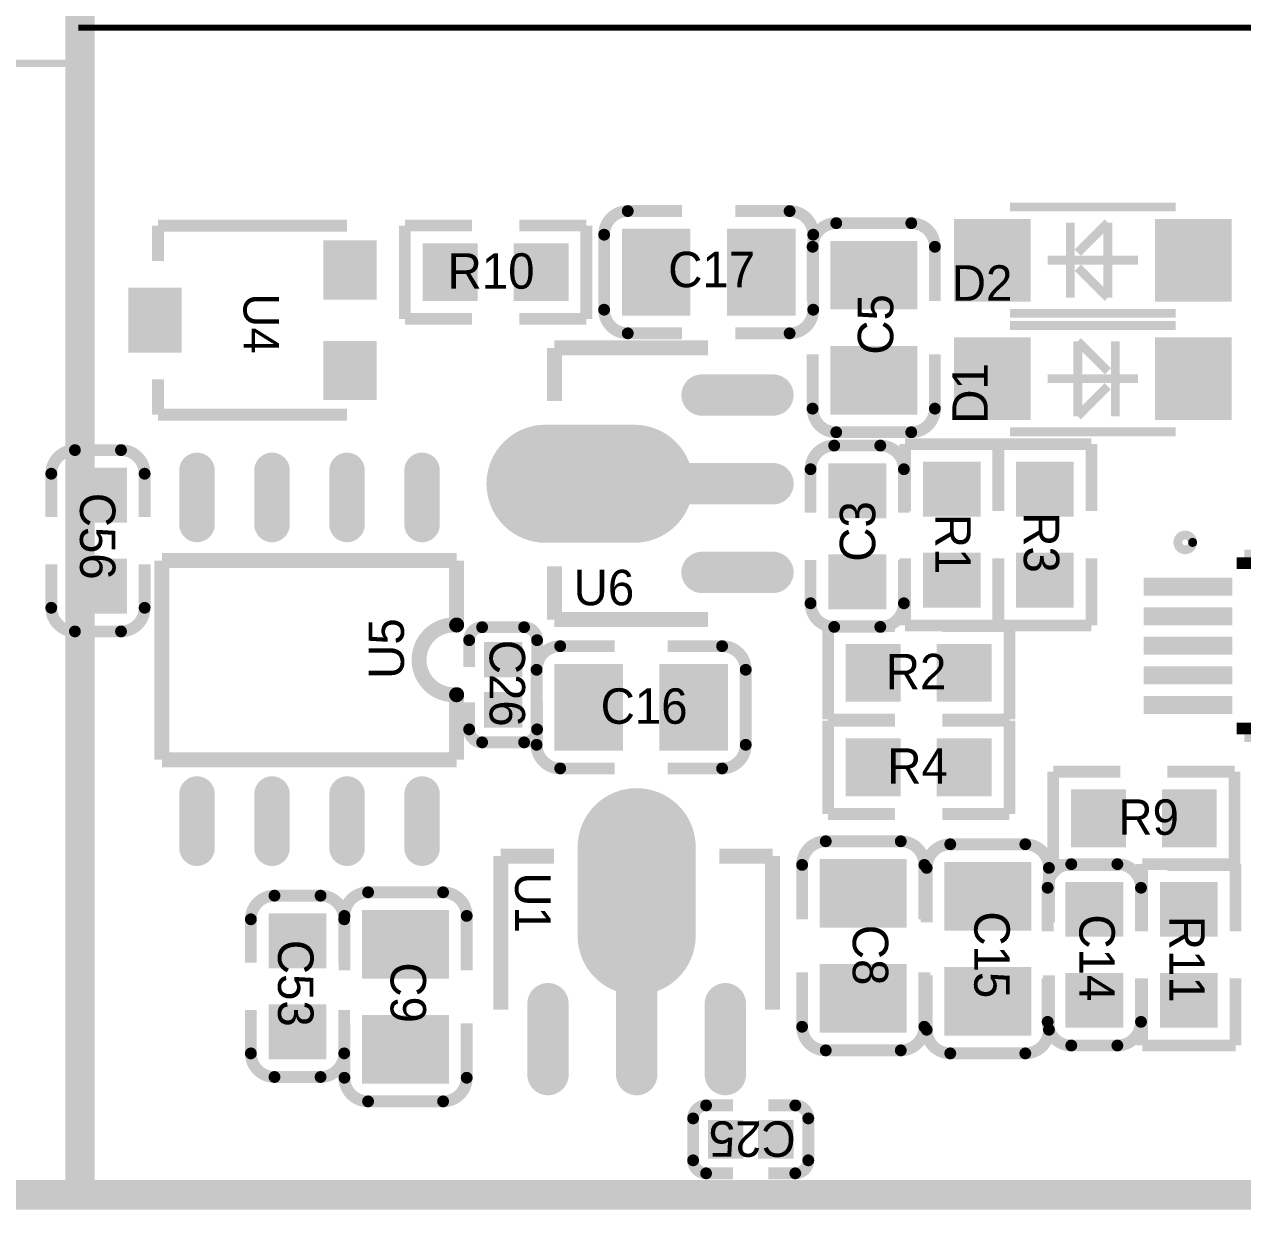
# Model space of a CAD drawing. Extents: x 882 to 2872, y 74 to 1007.
# Drawn here: x 1642.5 to 1704.4, y 863.2 to 923.4 of the extents above; entities that cross this region are included whole.
import ezdxf

# ---------------------------------------------------------------- set-up
doc = ezdxf.new("R2010")
doc.units = 0
doc.header["$MEASUREMENT"] = 0
doc.layers.add('BOTTOMOVERLAY', color=54, linetype='CONTINUOUS', lineweight=40)
doc.layers.add('BOTTOMPASTE', color=16, linetype='CONTINUOUS')

msp = doc.modelspace()

# ---------------------------------------------------------------- linework, layer by layer
at = {"layer": 'BOTTOMOVERLAY'}
for points, const_width in [([(1645.32008, 863.96929), (1645.32008, 938.11189)], 1.5), ([(1644.80889, 921.4367), (1644.80889, 936.81169)], 0.381), ([(1645.24388, 923.25289), (1751.08568, 923.25289)], 0.3), ([(1634.45889, 921.4367), (1644.80889, 921.4367)], 0.381), ([(1692.55508, 914.1419), (1700.95508, 914.1419)], 0.45), ([(1673.13788, 913.9373), (1675.89788, 913.9373)], 0.6), ([(1678.5979, 913.9373), (1681.3579, 913.9373)], 0.6), ([(1649.28325, 913.19373), (1658.88292, 913.19373)], 0.6096), ([(1649.28325, 911.39389), (1649.28325, 913.19373)], 0.6096), ([(1661.82249, 913.2023), (1665.22749, 913.2023)], 0.6), ([(1661.82249, 908.46229), (1661.82249, 913.2023)], 0.6), ([(1667.62749, 913.2023), (1671.03249, 913.2023)], 0.6), ([(1671.03249, 908.46229), (1671.03249, 913.2023)], 0.6), ([(1683.72488, 913.3229), (1687.53488, 913.3229)], 0.6), ([(1695.61208, 909.53689), (1695.61208, 913.34689)], 0.45), ([(1695.99308, 911.82289), (1697.51708, 913.34689)], 0.45), ([(1697.51708, 912.20389), (1697.51708, 913.34689)], 0.45), ([(1671.93789, 908.92729), (1671.93789, 912.73729)], 0.6), ([(1682.55789, 908.92729), (1682.55789, 912.73729)], 0.6), ([(1682.52487, 909.3629), (1682.52487, 912.12291)], 0.6), ([(1688.73488, 909.3629), (1688.73488, 912.1229)], 0.6), ([(1697.51708, 909.53689), (1697.51708, 912.20389)], 0.45), ([(1694.46908, 911.44189), (1699.04108, 911.44189)], 0.45), ([(1697.51708, 909.53689), (1695.99308, 911.06089)], 0.45), ([(1692.55508, 908.74189), (1700.95508, 908.74189)], 0.45), ([(1661.82249, 908.46229), (1665.22749, 908.46229)], 0.6), ([(1667.62749, 908.46229), (1671.03249, 908.46229)], 0.6), ([(1692.55508, 908.1221), (1700.95508, 908.1221)], 0.45), ([(1673.13789, 907.7273), (1675.89789, 907.7273)], 0.6), ([(1678.59789, 907.7273), (1681.35789, 907.7273)], 0.6), ([(1695.99308, 904.66009), (1695.99308, 907.32709)], 0.45), ([(1697.51708, 905.80309), (1695.99308, 907.32709)], 0.45), ([(1697.89808, 903.51709), (1697.89808, 907.32709)], 0.45), ([(1669.41071, 906.988), (1677.21131, 906.988)], 0.762), ([(1669.41071, 904.28824), (1669.41071, 906.988)], 0.762), ([(1682.52487, 903.90289), (1682.52487, 906.66289)], 0.6), ([(1688.73488, 903.9029), (1688.73488, 906.6629)], 0.6), ([(1649.28325, 903.59405), (1649.28325, 905.3939)], 0.6096), ([(1694.46908, 905.42209), (1699.04108, 905.42209)], 0.45), ([(1695.99308, 903.51709), (1697.51708, 905.04109)], 0.45), ([(1695.99308, 903.51709), (1695.99308, 904.66009)], 0.45), ([(1649.28325, 903.59405), (1658.88292, 903.59405)], 0.6096), ([(1683.72488, 902.7029), (1687.53488, 902.7029)], 0.6), ([(1692.55508, 902.72209), (1700.95508, 902.72209)], 0.45), ([(1645.06449, 901.79748), (1647.40448, 901.79748)], 0.6), ([(1683.62169, 902.02608), (1685.96168, 902.02608)], 0.6), ([(1687.22228, 898.69729), (1687.22228, 902.10229)], 0.6), ([(1687.22228, 902.10229), (1691.96229, 902.10229)], 0.6), ([(1691.94668, 898.6973), (1691.94668, 902.1023)], 0.6), ([(1691.94668, 902.1023), (1696.68669, 902.1023)], 0.6), ([(1691.96229, 898.69729), (1691.96229, 902.10229)], 0.6), ([(1696.68669, 898.6973), (1696.68669, 902.1023)], 0.6), ([(1643.86448, 898.39248), (1643.86448, 900.59748)], 0.6), ([(1648.60449, 898.39248), (1648.60449, 900.59748)], 0.6), ([(1682.42168, 898.62108), (1682.42168, 900.82608)], 0.6), ([(1687.16169, 898.62108), (1687.16169, 900.82608)], 0.6), ([(1649.4787, 886.0727), (1649.4787, 896.18642)], 0.762), ([(1649.4787, 896.18642), (1664.44865, 896.18642)], 0.762), ([(1664.44865, 892.91272), (1664.44865, 896.18642)], 0.762), ([(1682.42167, 894.01607), (1682.42167, 896.22107)], 0.6), ([(1687.16169, 894.01608), (1687.16169, 896.22108)], 0.6), ([(1687.22228, 892.89229), (1687.22228, 896.29729)], 0.6), ([(1691.94668, 892.8923), (1691.94668, 896.2973)], 0.6), ([(1691.96229, 892.89229), (1691.96229, 896.29729)], 0.6), ([(1696.68669, 892.8923), (1696.68669, 896.2973)], 0.6), ([(1704.44709, 895.75948), (1704.44709, 896.35429)], 0.762), ([(1704.44709, 896.35429), (1707.30878, 896.35429)], 0.762), ([(1643.86447, 893.78747), (1643.86447, 895.99247)], 0.6), ([(1648.60449, 893.78748), (1648.60449, 895.99248)], 0.6), ([(1669.41071, 893.18818), (1669.41071, 895.88795)], 0.762), ([(1669.41071, 893.18818), (1677.21131, 893.18818)], 0.762), ([(1645.06449, 892.58748), (1647.40448, 892.58748)], 0.6), ([(1665.7435, 892.80228), (1667.87349, 892.80228)], 0.6), ([(1683.31089, 892.8569), (1686.71589, 892.8569)], 0.6), ([(1683.31089, 888.11689), (1683.31089, 892.8569)], 0.6), ([(1683.62169, 892.81608), (1685.96168, 892.81608)], 0.6), ([(1687.22228, 892.89229), (1691.96229, 892.89229)], 0.6), ([(1689.11589, 892.8569), (1692.52089, 892.8569)], 0.6), ([(1691.94668, 892.8923), (1696.68669, 892.8923)], 0.6), ([(1692.52089, 888.11689), (1692.52089, 892.8569)], 0.6), ([(1665.08349, 890.77728), (1665.08349, 892.12729)], 0.6), ([(1668.53348, 890.77729), (1668.53348, 892.1273)], 0.6), ([(1669.70888, 891.8393), (1672.46888, 891.8393)], 0.6), ([(1675.1689, 891.8393), (1677.9289, 891.8393)], 0.6), ([(1668.50889, 886.82929), (1668.50889, 890.63929)], 0.6), ([(1679.12889, 886.82929), (1679.12889, 890.63929)], 0.6), ([(1664.44865, 886.0727), (1664.44865, 889.3727)], 0.762), ([(1665.08348, 887.62729), (1665.08348, 888.9773)], 0.6), ([(1668.53348, 887.6273), (1668.53348, 888.9773)], 0.6), ([(1683.31089, 888.11689), (1686.71589, 888.11689)], 0.6), ([(1689.11589, 888.11689), (1692.52089, 888.11689)], 0.6), ([(1683.31089, 888.0563), (1686.71589, 888.0563)], 0.6), ([(1683.31089, 883.31629), (1683.31089, 888.0563)], 0.6), ([(1689.11589, 888.0563), (1692.52089, 888.0563)], 0.6), ([(1692.52089, 883.31629), (1692.52089, 888.0563)], 0.6), ([(1704.44709, 887.3585), (1704.44709, 887.95751)], 0.762), ([(1665.74348, 886.9523), (1667.87347, 886.9523)], 0.6), ([(1704.44709, 887.3585), (1713.44708, 887.3585)], 0.762), ([(1649.4787, 886.0727), (1664.44865, 886.0727)], 0.762), ([(1669.70889, 885.6293), (1672.46889, 885.6293)], 0.6), ([(1675.16889, 885.6293), (1677.92889, 885.6293)], 0.6), ([(1694.74089, 880.72549), (1694.74089, 885.4655)], 0.6), ([(1694.74089, 885.4655), (1698.14589, 885.4655)], 0.6), ([(1700.54589, 885.4655), (1703.95089, 885.4655)], 0.6), ([(1703.95089, 880.72549), (1703.95089, 885.4655)], 0.6), ([(1683.31089, 883.31629), (1686.71589, 883.31629)], 0.6), ([(1689.11589, 883.31629), (1692.52089, 883.31629)], 0.6), ([(1683.19148, 881.9285), (1687.00148, 881.9285)], 0.6), ([(1689.51608, 881.77609), (1693.32608, 881.77609)], 0.6), ([(1666.69037, 873.37847), (1666.69037, 881.17906)], 0.762), ([(1666.69037, 881.17906), (1669.39014, 881.17906)], 0.762), ([(1677.79043, 881.17906), (1680.49019, 881.17906)], 0.762), ([(1680.49019, 873.37847), (1680.49019, 881.17906)], 0.762), ([(1681.99147, 877.9685), (1681.99147, 880.72851)], 0.6), ([(1688.20148, 877.9685), (1688.20148, 880.7285)], 0.6), ([(1694.74089, 880.72549), (1698.14589, 880.72549)], 0.6), ([(1695.66129, 880.76628), (1698.00128, 880.76628)], 0.6), ([(1699.26188, 877.36129), (1699.26188, 880.76629)], 0.6), ([(1699.26188, 880.76629), (1704.00189, 880.76629)], 0.6), ([(1700.54589, 880.72549), (1703.95089, 880.72549)], 0.6), ([(1704.00189, 877.36129), (1704.00189, 880.76629)], 0.6), ([(1688.31609, 877.81608), (1688.31609, 880.57608)], 0.6), ([(1694.5261, 877.8161), (1694.5261, 880.5761)], 0.6), ([(1694.46128, 877.36128), (1694.46128, 879.56628)], 0.6), ([(1699.20129, 877.36128), (1699.20129, 879.56628)], 0.6), ([(1655.19909, 879.16608), (1657.53908, 879.16608)], 0.6), ([(1659.95048, 879.33769), (1663.76048, 879.33769)], 0.6), ([(1653.99908, 875.76108), (1653.99908, 877.96608)], 0.6), ([(1658.73909, 875.76108), (1658.73909, 877.96608)], 0.6), ([(1658.75049, 875.37768), (1658.75049, 878.13768)], 0.6), ([(1664.9605, 875.3777), (1664.9605, 878.1377)], 0.6), ([(1681.99147, 872.50849), (1681.99147, 875.26849)], 0.6), ([(1688.20148, 872.5085), (1688.20148, 875.2685)], 0.6), ([(1688.31609, 872.35609), (1688.31609, 875.11609)], 0.6), ([(1694.5261, 872.35608), (1694.5261, 875.11608)], 0.6), ([(1694.46127, 872.75627), (1694.46127, 874.96127)], 0.6), ([(1699.20129, 872.75628), (1699.20129, 874.96128)], 0.6), ([(1699.26188, 871.55629), (1699.26188, 874.96129)], 0.6), ([(1704.00189, 871.55629), (1704.00189, 874.96129)], 0.6), ([(1653.99908, 871.15607), (1653.99908, 873.36107)], 0.6), ([(1658.73909, 871.15608), (1658.73909, 873.36108)], 0.6), ([(1658.75049, 869.91769), (1658.75049, 872.67769)], 0.6), ([(1664.9605, 869.91768), (1664.9605, 872.67768)], 0.6), ([(1695.66129, 871.55628), (1698.00128, 871.55628)], 0.6), ([(1699.26188, 871.55629), (1704.00189, 871.55629)], 0.6), ([(1683.19148, 871.3085), (1687.00148, 871.3085)], 0.6), ([(1689.51608, 871.15609), (1693.32608, 871.15609)], 0.6), ([(1655.19909, 869.95608), (1657.53908, 869.95608)], 0.6), ([(1659.95048, 868.71769), (1663.76048, 868.71769)], 0.6), ([(1677.13148, 868.51369), (1678.48149, 868.51369)], 0.6), ([(1680.28148, 868.51369), (1681.63148, 868.51369)], 0.6), ([(1676.45649, 865.72371), (1676.45649, 867.8537)], 0.6), ([(1682.30648, 865.72369), (1682.30648, 867.85368)], 0.6), ([(1677.13149, 865.0637), (1678.48149, 865.0637)], 0.6), ([(1680.28148, 865.06369), (1681.63149, 865.06369)], 0.6), ([(1549.30808, 863.96929), (1724.11088, 863.96929)], 1.5)]:
    msp.add_lwpolyline(points, dxfattribs=dict(at, const_width=const_width))
for points, const_width in [([(1673.13788, 913.9373, 0.414214), (1671.93788, 912.73731)], 0.6), ([(1682.5579, 912.7373, 0.414213), (1681.3579, 913.9373)], 0.6), ([(1683.72488, 913.3229, 0.414213), (1682.52487, 912.12291)], 0.6), ([(1688.73488, 912.1229, 0.414214), (1687.53488, 913.3229)], 0.6), ([(1671.93789, 908.92728, 0.414213), (1673.13789, 907.72729)], 0.6), ([(1681.35789, 907.7273, 0.414214), (1682.55789, 908.92729)], 0.6), ([(1682.52487, 903.90289, 0.414214), (1683.72487, 902.70289)], 0.6), ([(1687.53489, 902.7029, 0.414213), (1688.73489, 903.9029)], 0.6), ([(1645.06449, 901.79748, 0.414213), (1643.86448, 900.59748)], 0.6), ([(1648.60449, 900.59748, 0.414213), (1647.40449, 901.79748)], 0.6), ([(1683.62169, 902.02608, 0.414213), (1682.42168, 900.82608)], 0.6), ([(1687.16169, 900.82608, 0.414213), (1685.96169, 902.02608)], 0.6), ([(1701.822, 897.11248, 196.823382), (1701.822, 897.10486)], 0.45004), ([(1643.86447, 893.78747, 0.414213), (1645.06448, 892.58747)], 0.6), ([(1647.40448, 892.58748, 0.414213), (1648.60449, 893.78748)], 0.6), ([(1682.42167, 894.01607, 0.414213), (1683.62168, 892.81607)], 0.6), ([(1685.96168, 892.81608, 0.414213), (1687.16169, 894.01608)], 0.6), ([(1664.44864, 892.91272, 1.078579), (1664.44864, 889.3727)], 0.762), ([(1665.74349, 892.80228, 0.414214), (1665.08349, 892.14228)], 0.6), ([(1668.53349, 892.14228, 0.414214), (1667.87349, 892.80228)], 0.6), ([(1669.70888, 891.8393, 0.414214), (1668.50888, 890.63931)], 0.6), ([(1679.1289, 890.6393, 0.414213), (1677.9289, 891.8393)], 0.6), ([(1665.08348, 887.61229, 0.414214), (1665.74348, 886.95229)], 0.6), ([(1667.87347, 886.95229, 0.414214), (1668.53347, 887.61229)], 0.6), ([(1668.50889, 886.82928, 0.414213), (1669.70889, 885.62929)], 0.6), ([(1677.92889, 885.6293, 0.414214), (1679.12889, 886.82929)], 0.6), ([(1683.19148, 881.9285, 0.414213), (1681.99147, 880.72851)], 0.6), ([(1688.20148, 880.7285, 0.414214), (1687.00148, 881.9285)], 0.6), ([(1689.51608, 881.77609, 0.414213), (1688.31608, 880.57608)], 0.6), ([(1694.5261, 880.5761, 0.414214), (1693.3261, 881.7761)], 0.6), ([(1695.66129, 880.76628, 0.414213), (1694.46128, 879.56628)], 0.6), ([(1699.20129, 879.56628, 0.414213), (1698.00129, 880.76628)], 0.6), ([(1655.19909, 879.16608, 0.414213), (1653.99908, 877.96608)], 0.6), ([(1658.73909, 877.96608, 0.414213), (1657.53909, 879.16608)], 0.6), ([(1659.95048, 879.33769, 0.414213), (1658.75048, 878.13768)], 0.6), ([(1664.9605, 878.1377, 0.414214), (1663.7605, 879.3377)], 0.6), ([(1694.46127, 872.75627, 0.414213), (1695.66128, 871.55627)], 0.6), ([(1698.00128, 871.55628, 0.414213), (1699.20129, 872.75628)], 0.6), ([(1681.99147, 872.50849, 0.414214), (1683.19147, 871.30849)], 0.6), ([(1687.00149, 871.3085, 0.414213), (1688.20149, 872.5085)], 0.6), ([(1688.31609, 872.35609, 0.414214), (1689.51608, 871.15609)], 0.6), ([(1693.32609, 871.15608, 0.414213), (1694.5261, 872.35608)], 0.6), ([(1653.99908, 871.15607, 0.414213), (1655.19908, 869.95607)], 0.6), ([(1657.53908, 869.95608, 0.414213), (1658.73909, 871.15608)], 0.6), ([(1658.75049, 869.91769, 0.414214), (1659.95048, 868.71769)], 0.6), ([(1663.76049, 868.71768, 0.414213), (1664.9605, 869.91768)], 0.6), ([(1677.11648, 868.51369, 0.414214), (1676.45648, 867.8537)], 0.6), ([(1682.30648, 867.85369, 0.414214), (1681.64648, 868.51369)], 0.6), ([(1676.45648, 865.72371, 0.414214), (1677.11648, 865.06371)], 0.6), ([(1681.64648, 865.06368, 0.414214), (1682.30648, 865.72368)], 0.6)]:
    msp.add_lwpolyline(points, format="xyb", dxfattribs=dict(at, const_width=const_width))
for points, const_width in [([(1673.13788, 913.7873, -1), (1673.13788, 914.0873, -1)], 0.3), ([(1681.3579, 913.7873, -1), (1681.3579, 914.0873, -1)], 0.3), ([(1683.72488, 913.1729, -1), (1683.72488, 913.4729, -1)], 0.3), ([(1687.53488, 913.1729, -1), (1687.53488, 913.4729, -1)], 0.3), ([(1671.93788, 912.58731, -1), (1671.93788, 912.88731, -1)], 0.3), ([(1682.5579, 912.5873, -1), (1682.5579, 912.8873, -1)], 0.3), ([(1682.52487, 911.97291, -1), (1682.52487, 912.27291, -1)], 0.3), ([(1688.73488, 911.9729, -1), (1688.73488, 912.2729, -1)], 0.3), ([(1671.93789, 908.77729, -1), (1671.93789, 909.07728, -1)], 0.3), ([(1682.55789, 908.77729, -1), (1682.55789, 909.07729, -1)], 0.3), ([(1673.13789, 907.57729, -1), (1673.13789, 907.87729, -1)], 0.3), ([(1681.35789, 907.5773, -1), (1681.35789, 907.8773, -1)], 0.3), ([(1682.52487, 903.75289, -1), (1682.52487, 904.05289, -1)], 0.3), ([(1688.73489, 903.7529, -1), (1688.73489, 904.0529, -1)], 0.3), ([(1683.72487, 902.55289, -1), (1683.72487, 902.85289, -1)], 0.3), ([(1687.53489, 902.5529, -1), (1687.53489, 902.8529, -1)], 0.3), ([(1645.06449, 901.64748, -1), (1645.06449, 901.94748, -1)], 0.3), ([(1647.40449, 901.64748, -1), (1647.40449, 901.94748, -1)], 0.3), ([(1683.62169, 901.87608, -1), (1683.62169, 902.17608, -1)], 0.3), ([(1685.96169, 901.87608, -1), (1685.96169, 902.17608, -1)], 0.3), ([(1643.86448, 900.44748, -1), (1643.86448, 900.74748, -1)], 0.3), ([(1648.60449, 900.44748, -1), (1648.60449, 900.74748, -1)], 0.3), ([(1682.42168, 900.67608, -1), (1682.42168, 900.97608, -1)], 0.3), ([(1687.16169, 900.67608, -1), (1687.16169, 900.97608, -1)], 0.3), ([(1701.822, 896.99997, -1), (1701.822, 897.22499, -1)], 0.22502), ([(1701.822, 896.99235, -1), (1701.822, 897.21737, -1)], 0.22502), ([(1643.86447, 893.63747, -1), (1643.86447, 893.93747, -1)], 0.3), ([(1648.60449, 893.63748, -1), (1648.60449, 893.93748, -1)], 0.3), ([(1682.42167, 893.86607, -1), (1682.42167, 894.16607, -1)], 0.3), ([(1687.16169, 893.86608, -1), (1687.16169, 894.16608, -1)], 0.3), ([(1645.06448, 892.43747, -1), (1645.06448, 892.73747, -1)], 0.3), ([(1647.40448, 892.43748, -1), (1647.40448, 892.73748, -1)], 0.3), ([(1664.44864, 892.72222, -1), (1664.44864, 893.10322, -1)], 0.381), ([(1665.74349, 892.65228, -1), (1665.74349, 892.95228, -1)], 0.3), ([(1667.87349, 892.65228, -1), (1667.87349, 892.95228, -1)], 0.3), ([(1683.62168, 892.66607, -1), (1683.62168, 892.96607, -1)], 0.3), ([(1685.96168, 892.66608, -1), (1685.96168, 892.96608, -1)], 0.3), ([(1665.08349, 891.99228, -1), (1665.08349, 892.29228, -1)], 0.3), ([(1668.53349, 891.99228, -1), (1668.53349, 892.29228, -1)], 0.3), ([(1669.70888, 891.6893, -1), (1669.70888, 891.9893, -1)], 0.3), ([(1677.9289, 891.6893, -1), (1677.9289, 891.9893, -1)], 0.3), ([(1668.50888, 890.48931, -1), (1668.50888, 890.78931, -1)], 0.3), ([(1679.1289, 890.4893, -1), (1679.1289, 890.7893, -1)], 0.3), ([(1664.44864, 889.1822, -1), (1664.44864, 889.5632, -1)], 0.381), ([(1665.08348, 887.46229, -1), (1665.08348, 887.76229, -1)], 0.3), ([(1668.53347, 887.46229, -1), (1668.53347, 887.76229, -1)], 0.3), ([(1665.74348, 886.80229, -1), (1665.74348, 887.10229, -1)], 0.3), ([(1667.87347, 886.80229, -1), (1667.87347, 887.10229, -1)], 0.3), ([(1668.50889, 886.67929, -1), (1668.50889, 886.97928, -1)], 0.3), ([(1679.12889, 886.67929, -1), (1679.12889, 886.97929, -1)], 0.3), ([(1669.70889, 885.47929, -1), (1669.70889, 885.77929, -1)], 0.3), ([(1677.92889, 885.4793, -1), (1677.92889, 885.7793, -1)], 0.3), ([(1683.19148, 881.7785, -1), (1683.19148, 882.0785, -1)], 0.3), ([(1687.00148, 881.7785, -1), (1687.00148, 882.0785, -1)], 0.3), ([(1689.51608, 881.62609, -1), (1689.51608, 881.92609, -1)], 0.3), ([(1693.3261, 881.6261, -1), (1693.3261, 881.9261, -1)], 0.3), ([(1681.99147, 880.57851, -1), (1681.99147, 880.87851, -1)], 0.3), ([(1688.20148, 880.5785, -1), (1688.20148, 880.8785, -1)], 0.3), ([(1695.66129, 880.61628, -1), (1695.66129, 880.91628, -1)], 0.3), ([(1698.00129, 880.61628, -1), (1698.00129, 880.91628, -1)], 0.3), ([(1688.31608, 880.42608, -1), (1688.31608, 880.72608, -1)], 0.3), ([(1694.5261, 880.4261, -1), (1694.5261, 880.7261, -1)], 0.3), ([(1694.46128, 879.41628, -1), (1694.46128, 879.71628, -1)], 0.3), ([(1699.20129, 879.41628, -1), (1699.20129, 879.71628, -1)], 0.3), ([(1655.19909, 879.01608, -1), (1655.19909, 879.31608, -1)], 0.3), ([(1657.53909, 879.01608, -1), (1657.53909, 879.31608, -1)], 0.3), ([(1659.95048, 879.18769, -1), (1659.95048, 879.48769, -1)], 0.3), ([(1663.7605, 879.1877, -1), (1663.7605, 879.4877, -1)], 0.3), ([(1653.99908, 877.81608, -1), (1653.99908, 878.11608, -1)], 0.3), ([(1658.73909, 877.81608, -1), (1658.73909, 878.11608, -1)], 0.3), ([(1658.75048, 877.98768, -1), (1658.75048, 878.28768, -1)], 0.3), ([(1664.9605, 877.9877, -1), (1664.9605, 878.2877, -1)], 0.3), ([(1694.46127, 872.60627, -1), (1694.46127, 872.90627, -1)], 0.3), ([(1699.20129, 872.60628, -1), (1699.20129, 872.90628, -1)], 0.3), ([(1681.99147, 872.35849, -1), (1681.99147, 872.65849, -1)], 0.3), ([(1688.20149, 872.3585, -1), (1688.20149, 872.6585, -1)], 0.3), ([(1688.31609, 872.20609, -1), (1688.31609, 872.50609, -1)], 0.3), ([(1694.5261, 872.20608, -1), (1694.5261, 872.50608, -1)], 0.3), ([(1695.66128, 871.40627, -1), (1695.66128, 871.70627, -1)], 0.3), ([(1698.00128, 871.40628, -1), (1698.00128, 871.70628, -1)], 0.3), ([(1653.99908, 871.00607, -1), (1653.99908, 871.30607, -1)], 0.3), ([(1658.73909, 871.00608, -1), (1658.73909, 871.30608, -1)], 0.3), ([(1683.19147, 871.15849, -1), (1683.19147, 871.45849, -1)], 0.3), ([(1687.00149, 871.1585, -1), (1687.00149, 871.4585, -1)], 0.3), ([(1689.51608, 871.00609, -1), (1689.51608, 871.30609, -1)], 0.3), ([(1693.32609, 871.00608, -1), (1693.32609, 871.30608, -1)], 0.3), ([(1655.19908, 869.80607, -1), (1655.19908, 870.10607, -1)], 0.3), ([(1657.53908, 869.80608, -1), (1657.53908, 870.10608, -1)], 0.3), ([(1658.75049, 869.76769, -1), (1658.75049, 870.06769, -1)], 0.3), ([(1664.9605, 869.76768, -1), (1664.9605, 870.06768, -1)], 0.3), ([(1659.95048, 868.56769, -1), (1659.95048, 868.86769, -1)], 0.3), ([(1663.76049, 868.56768, -1), (1663.76049, 868.86768, -1)], 0.3), ([(1677.11648, 868.36369, -1), (1677.11648, 868.66369, -1)], 0.3), ([(1681.64648, 868.36369, -1), (1681.64648, 868.66368, -1)], 0.3), ([(1676.45648, 867.7037, -1), (1676.45648, 868.00369, -1)], 0.3), ([(1682.30648, 867.70369, -1), (1682.30648, 868.00369, -1)], 0.3), ([(1676.45648, 865.57371, -1), (1676.45648, 865.8737, -1)], 0.3), ([(1682.30648, 865.57368, -1), (1682.30648, 865.87368, -1)], 0.3), ([(1677.11648, 864.91371, -1), (1677.11648, 865.21371, -1)], 0.3), ([(1681.64648, 864.91368, -1), (1681.64648, 865.21368, -1)], 0.3)]:
    msp.add_lwpolyline(points, format="xyb", close=True, dxfattribs=dict(at, const_width=const_width))
at = {"layer": 'BOTTOMPASTE'}
for points, const_width in [([(1676.91093, 904.59151), (1680.51092, 904.59151)], 2.1), ([(1668.96285, 900.08809), (1673.46284, 900.08809)], 5.99999), ([(1651.26368, 898.01575), (1651.26368, 900.76963)], 1.8), ([(1655.07368, 898.01575), (1655.07368, 900.76963)], 1.8), ([(1658.88368, 898.01575), (1658.88368, 900.76963)], 1.8), ([(1662.69368, 898.01575), (1662.69368, 900.76963)], 1.8), ([(1676.31375, 900.08809), (1680.51374, 900.08809)], 2.1), ([(1676.91093, 895.58467), (1680.51092, 895.58467)], 2.1), ([(1651.26368, 881.57579), (1651.26368, 884.3296)], 1.8), ([(1655.07368, 881.57579), (1655.07368, 884.3296)], 1.8), ([(1658.88368, 881.57579), (1658.88368, 884.3296)], 1.8), ([(1662.69368, 881.57579), (1662.69368, 884.3296)], 1.8), ([(1673.59028, 881.62693), (1673.59028, 877.12694)], 5.99999), ([(1673.59028, 874.27603), (1673.59028, 870.07604)], 2.1), ([(1669.08686, 873.67885), (1669.08686, 870.07886)], 2.1), ([(1678.0937, 873.67885), (1678.0937, 870.07886)], 2.1)]:
    msp.add_lwpolyline(points, dxfattribs=dict(at, const_width=const_width))
for points, const_width in [([(1676.91093, 904.06652, -1), (1676.91093, 905.11651, -1)], 1.05), ([(1680.51092, 904.06652, -1), (1680.51092, 905.11651, -1)], 1.05), ([(1668.96285, 898.5881, -1), (1668.96285, 901.58809, -1)], 2.99999), ([(1673.46284, 898.5881, -1), (1673.46284, 901.58809, -1)], 2.99999), ([(1651.26368, 900.31963, -1), (1651.26368, 901.21963, -1)], 0.9), ([(1655.07368, 900.31963, -1), (1655.07368, 901.21963, -1)], 0.9), ([(1658.88368, 900.31963, -1), (1658.88368, 901.21963, -1)], 0.9), ([(1662.69368, 900.31963, -1), (1662.69368, 901.21963, -1)], 0.9), ([(1676.31375, 899.5631, -1), (1676.31375, 900.61309, -1)], 1.05), ([(1680.51374, 899.5631, -1), (1680.51374, 900.61309, -1)], 1.05), ([(1651.26368, 897.56575, -1), (1651.26368, 898.46575, -1)], 0.9), ([(1655.07368, 897.56575, -1), (1655.07368, 898.46575, -1)], 0.9), ([(1658.88368, 897.56575, -1), (1658.88368, 898.46575, -1)], 0.9), ([(1662.69368, 897.56575, -1), (1662.69368, 898.46575, -1)], 0.9), ([(1676.91093, 895.05968, -1), (1676.91093, 896.10967, -1)], 1.05), ([(1680.51092, 895.05968, -1), (1680.51092, 896.10967, -1)], 1.05), ([(1651.26368, 883.8796, -1), (1651.26368, 884.7796, -1)], 0.9), ([(1655.07368, 883.8796, -1), (1655.07368, 884.7796, -1)], 0.9), ([(1658.88368, 883.8796, -1), (1658.88368, 884.7796, -1)], 0.9), ([(1662.69368, 883.8796, -1), (1662.69368, 884.7796, -1)], 0.9), ([(1673.59028, 880.12693, -1), (1673.59028, 883.12692, -1)], 2.99999), ([(1651.26368, 881.12579, -1), (1651.26368, 882.02579, -1)], 0.9), ([(1655.07368, 881.12579, -1), (1655.07368, 882.02579, -1)], 0.9), ([(1658.88368, 881.12579, -1), (1658.88368, 882.02579, -1)], 0.9), ([(1662.69368, 881.12579, -1), (1662.69368, 882.02579, -1)], 0.9), ([(1673.59028, 875.62694, -1), (1673.59028, 878.62693, -1)], 2.99999), ([(1673.59028, 873.75103, -1), (1673.59028, 874.80102, -1)], 1.05), ([(1669.08686, 873.15385, -1), (1669.08686, 874.20384, -1)], 1.05), ([(1678.0937, 873.15385, -1), (1678.0937, 874.20384, -1)], 1.05), ([(1669.08686, 869.55386, -1), (1669.08686, 870.60385, -1)], 1.05), ([(1673.59028, 869.55104, -1), (1673.59028, 870.60103, -1)], 1.05), ([(1678.0937, 869.55386, -1), (1678.0937, 870.60385, -1)], 1.05)]:
    msp.add_lwpolyline(points, format="xyb", close=True, dxfattribs=dict(at, const_width=const_width))
for points in [[(1693.60508, 913.54189), (1693.60508, 909.3419), (1689.70509, 913.54189), (1689.70509, 909.3419)], [(1703.80508, 913.54189), (1703.80508, 909.3419), (1699.90508, 913.54189), (1699.90508, 909.3419)], [(1672.83789, 913.03729), (1676.31789, 913.03729), (1672.83789, 908.62729), (1676.31789, 908.62729)], [(1678.1779, 913.03729), (1681.65789, 913.03729), (1678.1779, 908.62729), (1681.65789, 908.62729)], [(1657.68304, 909.44355), (1657.68304, 912.44354), (1660.38303, 909.44355), (1660.38303, 912.44354)], [(1662.72249, 912.30229), (1665.51249, 912.30229), (1662.72249, 909.3623), (1665.51249, 909.3623)], [(1667.34249, 912.30229), (1670.1325, 912.30229), (1667.34249, 909.3623), (1670.1325, 909.3623)], [(1683.42488, 908.9429), (1683.42488, 912.4229), (1687.83488, 908.9429), (1687.83488, 912.4229)], [(1647.78314, 906.7439), (1647.78314, 910.04389), (1650.48313, 906.7439), (1650.48313, 910.04389)], [(1657.68304, 904.34424), (1657.68304, 907.34424), (1660.38303, 904.34424), (1660.38303, 907.34424)], [(1683.42488, 903.6029), (1683.42488, 907.0829), (1687.83488, 903.6029), (1687.83488, 907.0829)], [(1689.70509, 903.3221), (1689.70509, 907.52209), (1693.60508, 903.3221), (1693.60508, 907.52209)], [(1699.90508, 903.3221), (1699.90508, 907.52209), (1703.80508, 903.3221), (1703.80508, 907.52209)], [(1647.70448, 900.89749), (1647.70448, 898.10749), (1644.76449, 900.89749), (1644.76449, 898.10749)], [(1686.26168, 901.12609), (1686.26168, 898.33609), (1683.32169, 901.12609), (1683.32169, 898.33609)], [(1691.06228, 901.20229), (1691.06228, 898.41229), (1688.12229, 901.20229), (1688.12229, 898.41229)], [(1692.84669, 898.4123), (1692.84669, 901.2023), (1695.78668, 898.4123), (1695.78668, 901.2023)], [(1686.26168, 896.50608), (1686.26168, 893.71608), (1683.32169, 896.50608), (1683.32169, 893.71608)], [(1691.06228, 896.58228), (1691.06228, 893.79228), (1688.12229, 896.58228), (1688.12229, 893.79228)], [(1692.84669, 893.7923), (1692.84669, 896.5823), (1695.78668, 893.7923), (1695.78668, 896.5823)], [(1647.70448, 896.27748), (1647.70448, 893.48748), (1644.76449, 896.27748), (1644.76449, 893.48748)], [(1699.34375, 894.40129), (1699.34375, 895.31569), (1703.84382, 894.40129), (1703.84382, 895.31569)], [(1699.34375, 892.90091), (1699.34375, 893.81531), (1703.84382, 892.90091), (1703.84382, 893.81531)], [(1699.34375, 891.40129), (1699.34375, 892.31569), (1703.84382, 891.40129), (1703.84382, 892.31569)], [(1665.83348, 890.2523), (1665.83348, 892.05229), (1667.78348, 890.2523), (1667.78348, 892.05229)], [(1684.21089, 891.95689), (1687.00089, 891.95689), (1684.21089, 889.0169), (1687.00089, 889.0169)], [(1688.83089, 891.95689), (1691.6209, 891.95689), (1688.83089, 889.0169), (1691.6209, 889.0169)], [(1669.40889, 890.93929), (1672.88889, 890.93929), (1669.40889, 886.52929), (1672.88889, 886.52929)], [(1674.7489, 890.93929), (1678.22889, 890.93929), (1674.7489, 886.52929), (1678.22889, 886.52929)], [(1699.34375, 889.90091), (1699.34375, 890.81531), (1703.84382, 889.90091), (1703.84382, 890.81531)], [(1665.83348, 887.70229), (1665.83348, 889.50229), (1667.78348, 887.70229), (1667.78348, 889.50229)], [(1699.34375, 888.4013), (1699.34375, 889.3157), (1703.84382, 888.4013), (1703.84382, 889.3157)], [(1684.21089, 887.15629), (1687.00089, 887.15629), (1684.21089, 884.2163), (1687.00089, 884.2163)], [(1688.83089, 887.15629), (1691.6209, 887.15629), (1688.83089, 884.2163), (1691.6209, 884.2163)], [(1695.64089, 884.56549), (1698.43089, 884.56549), (1695.64089, 881.6255), (1698.43089, 881.6255)], [(1700.26089, 884.56549), (1703.0509, 884.56549), (1700.26089, 881.6255), (1703.0509, 881.6255)], [(1682.89148, 877.5485), (1682.89148, 881.0285), (1687.30148, 877.5485), (1687.30148, 881.0285)], [(1693.62608, 880.87608), (1693.62608, 877.39609), (1689.21608, 880.87608), (1689.21608, 877.39609)], [(1698.30128, 879.86629), (1698.30128, 877.07629), (1695.36129, 879.86629), (1695.36129, 877.07629)], [(1703.10188, 879.86629), (1703.10188, 877.07629), (1700.16189, 879.86629), (1700.16189, 877.07629)], [(1657.83908, 878.26609), (1657.83908, 875.47609), (1654.89909, 878.26609), (1654.89909, 875.47609)], [(1664.06048, 878.43768), (1664.06048, 874.95769), (1659.65048, 878.43768), (1659.65048, 874.95769)], [(1682.89148, 872.2085), (1682.89148, 875.6885), (1687.30148, 872.2085), (1687.30148, 875.6885)], [(1693.62608, 875.53608), (1693.62608, 872.05609), (1689.21608, 875.53608), (1689.21608, 872.05609)], [(1698.30128, 875.24628), (1698.30128, 872.45628), (1695.36129, 875.24628), (1695.36129, 872.45628)], [(1703.10188, 875.24628), (1703.10188, 872.45628), (1700.16189, 875.24628), (1700.16189, 872.45628)], [(1657.83908, 873.64608), (1657.83908, 870.85608), (1654.89909, 873.64608), (1654.89909, 870.85608)], [(1664.06048, 873.09768), (1664.06048, 869.61769), (1659.65048, 873.09768), (1659.65048, 869.61769)], [(1677.20648, 867.7637), (1679.00648, 867.7637), (1677.20648, 865.8137), (1679.00648, 865.8137)], [(1679.75649, 867.7637), (1681.55648, 867.7637), (1679.75649, 865.8137), (1681.55648, 865.8137)]]:
    msp.add_solid(points, dxfattribs=at)

# ---------------------------------------------------------------- texts
at = {"layer": 'BOTTOMOVERLAY'}
for s, p in [('C17', (1675.19048, 910.07029)), ('R10', (1663.98908, 909.99409)), ('D2', (1689.59228, 909.38449)), ('U6', (1670.38988, 893.91589)), ('R2', (1686.23948, 889.64869)), ('C16', (1671.76148, 887.89609)), ('R4', (1686.31568, 884.84809)), ('R9', (1698.05048, 882.25729))]:
    msp.add_text(s, height=1.799997, dxfattribs=at).set_placement(p)
for s, rotation, p in [('U4', 270, (1653.62588, 909.76549)), ('C5', 90, (1686.62048, 906.64129)), ('D1', 90, (1691.42108, 903.13609)), ('C56', 270, (1645.32008, 899.63089)), ('C3', 90, (1685.70608, 896.12569)), ('R1', 270, (1688.75408, 898.56409)), ('R3', 270, (1693.24988, 898.64029)), ('U5', 90, (1661.77448, 890.17729)), ('C26', 270, (1666.12268, 892.16329)), ('U1', 270, (1667.41808, 880.35229)), ('C15', 270, (1690.73528, 878.37109)), ('C14', 270, (1696.06928, 878.21869)), ('R11', 270, (1700.64128, 878.14249)), ('C8', 270, (1684.56308, 877.68529)), ('C53', 270, (1655.37848, 876.92329)), ('C9', 270, (1661.09348, 875.78029)), ('C25', 180, (1681.66748, 867.70309))]:
    msp.add_text(s, height=1.799997, rotation=rotation, dxfattribs=at).set_placement(p)

doc.saveas('drawing.dxf')
